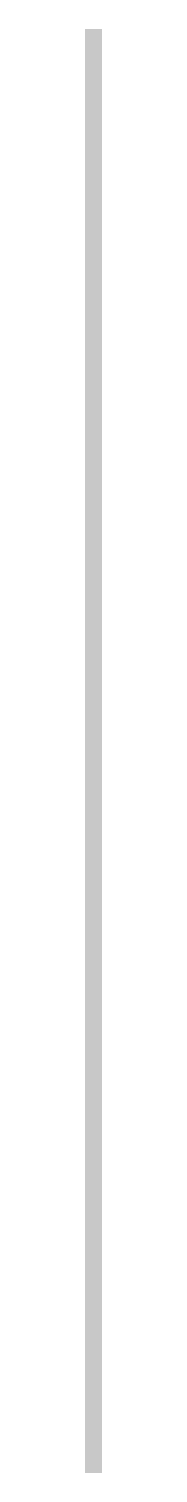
# Model space of a CAD drawing. Header units: millimetres. Extents: x -187347 to 135007, y -6415 to 292048.
# Drawn here: x 75572 to 75771, y 246029 to 263129 of the extents above; entities that cross this region are included whole.
import ezdxf

# ---------------------------------------------------------------- set-up
doc = ezdxf.new("R2010")
doc.units = ezdxf.units.MM
doc.header["$LTSCALE"] = 100
doc.layers.add('A-WALL-PATT', color=7, linetype='Continuous', lineweight=5)

msp = doc.modelspace()

# ---------------------------------------------------------------- hatches: boundary and pattern name
at = {"layer": 'A-WALL-PATT'}
h = msp.add_hatch(dxfattribs=at)
h.set_pattern_fill('FP_257', color=256, angle=67.38013, style=0, pattern_type=2)
h.set_pattern_definition([(337.38013, (75610.657, 254570.554), (100.32954, -0.0003), [26.086, -1278.204]), (337.38013, (75610.656, 254470.224), (100.32954, -0.0003), [26.086, -1278.204]), (337.38013, (75610.657, 254369.894), (100.32954, -0.0003), [26.086, -1278.204]), (337.38013, (75610.657, 254269.564), (100.32954, -0.00031), [26.086, -1278.204]), (337.38013, (75610.657, 254169.234), (100.32954, -0.00031), [26.086, -1278.204]), (22.24913, (75610.657, 254486.277), (100.3298, 0.00036), [23.848, -2360.969]), (22.24913, (75610.657, 254385.947), (100.3298, 0.00036), [23.848, -2360.969]), (22.24913, (75610.657, 254285.617), (100.3298, 0.00036), [23.848, -2360.969]), (22.24913, (75610.657, 254185.287), (100.3298, 0.00036), [23.848, -2360.969]), (22.24913, (75610.657, 254084.957), (100.3298, 0.00036), [23.848, -2360.969]), (22.24913, (75610.657, 253984.627), (100.3298, 0.00036), [23.848, -2360.969]), (22.24913, (75610.657, 253884.297), (100.3298, 0.00036), [23.848, -2360.969]), (22.24913, (75610.656, 253783.967), (100.3298, 0.00036), [23.848, -2360.969]), (22.24913, (75610.657, 253683.637), (100.3298, 0.00036), [23.848, -2360.969]), (157.75113, (75632.73, 254511.36), (100.3298, 0.00011), [23.848, -2360.969]), (157.75113, (75632.73, 254411.03), (100.3298, 0.00011), [23.848, -2360.969]), (157.75113, (75632.73, 254310.7), (100.3298, 0.00011), [23.848, -2360.969]), (157.75113, (75632.73, 254210.37), (100.3298, 0.00011), [23.848, -2360.969]), (157.75113, (75632.73, 254110.04), (100.3298, 0.00011), [23.848, -2360.969]), (157.75113, (75632.73, 254009.71), (100.3298, 0.00011), [23.848, -2360.969]), (157.75113, (75632.73, 253909.38), (100.3298, 0.00011), [23.848, -2360.969]), (157.75113, (75632.73, 253809.05), (100.3298, 0.00011), [23.848, -2360.969]), (157.75113, (75632.73, 253708.72), (100.3298, 0.00011), [23.848, -2360.969]), (202.62013, (75634.736, 254546.475), (100.32954, 0.00078), [26.086, -1278.204]), (202.62013, (75634.737, 254446.145), (100.32954, 0.00078), [26.086, -1278.204]), (202.62013, (75634.736, 254345.815), (100.32954, 0.00078), [26.086, -1278.204]), (202.62013, (75634.736, 254245.485), (100.32954, 0.00078), [26.086, -1278.204]), (202.62013, (75634.736, 254145.155), (100.32954, 0.00078), [26.086, -1278.204]), (351.87013, (75593.6, 254575.57), (100.330391, 0.000556), [7.094, -702.346]), (338.19813, (75600.624, 254574.567), (100.33008, -0.00043), [10.806, -529.488]), (338.19813, (75600.624, 254474.237), (100.33008, -0.00043), [10.806, -529.488]), (201.80113, (75610.657, 254536.442), (100.33008, -0.00085), [10.806, -529.488]), (201.80113, (75610.656, 254436.11), (100.33008, -0.00085), [10.806, -529.488]), (188.13013, (75600.624, 254532.429), (100.330391, -8.5e-05), [7.094, -702.346]), (188.13013, (75593.6, 254575.57), (100.330391, -8.5e-05), [7.094, -702.346]), (206.56513, (75586.577, 254574.567), (100.33013, 0.00015), [6.73, -217.614]), (225.0001, (75580.56, 254571.56), (100.32997, 0.00024), [7.094, -134.794]), (236.3101, (75575.54, 254566.54), (100.3303, 8e-05), [3.617, -358.128]), (236.3101, (75575.54, 254466.21), (100.3303, 8e-05), [3.617, -358.128]), (236.3101, (75575.54, 254365.88), (100.3303, 8e-05), [3.617, -358.128]), (251.5651, (75573.535, 254563.53), (100.3296, 0.0001), [3.173, -314.099]), (251.5651, (75573.535, 254463.2), (100.3296, 0.0001), [3.173, -314.099]), (251.5651, (75573.53, 254362.87), (100.3296, 0.0001), [3.173, -314.099]), (251.5651, (75572.53, 254560.52), (100.3296, 0.0001), [3.173, -314.099]), (251.5651, (75572.53, 254460.19), (100.3296, 0.0001), [3.173, -314.099]), (251.5651, (75572.53, 254359.86), (100.3296, 0.0001), [3.173, -314.099]), (270.0001, (75571.53, 254557.51), (100.33, 0.0002), [8.026, -92.304]), (288.4351, (75571.53, 254549.485), (100.3296, 0.0003), [3.173, -314.099]), (288.4351, (75571.53, 254449.15), (100.3296, 0.0003), [3.173, -314.099]), (288.4351, (75571.53, 254348.82), (100.3296, 0.0003), [3.173, -314.099]), (288.4351, (75572.53, 254546.475), (100.3296, 0.0003), [3.173, -314.099]), (288.4351, (75572.53, 254446.145), (100.3296, 0.0003), [3.173, -314.099]), (288.4351, (75572.53, 254345.82), (100.3296, 0.0003), [3.173, -314.099]), (303.6901, (75573.535, 254543.465), (100.3303, 0.0004), [3.617, -358.128]), (303.6901, (75573.535, 254443.135), (100.3303, 0.0004), [3.617, -358.128]), (303.6901, (75573.535, 254342.805), (100.3303, 0.0004), [3.617, -358.128]), (315.0001, (75575.54, 254540.455), (100.32997, 0.00024), [7.094, -134.794]), (333.43513, (75580.56, 254535.44), (100.33013, 0.00033), [6.73, -217.614]), (351.87013, (75586.578, 254532.429), (100.330391, 0.000556), [7.094, -702.346]), (351.87013, (75593.601, 254525.405), (100.330391, 0.000556), [7.094, -702.346]), (338.19813, (75600.623, 254524.402), (100.33008, -0.00043), [10.806, -529.488]), (338.19813, (75600.624, 254424.072), (100.33008, -0.00043), [10.806, -529.488]), (201.80113, (75610.657, 254486.277), (100.33008, -0.00085), [10.806, -529.488]), (201.80113, (75610.657, 254385.947), (100.33008, -0.00085), [10.806, -529.488]), (188.13013, (75600.624, 254482.263), (100.330391, -8.5e-05), [7.094, -702.346]), (188.13013, (75593.601, 254525.405), (100.330391, -8.5e-05), [7.094, -702.346]), (206.56513, (75586.58, 254524.402), (100.33013, 0.00015), [6.73, -217.614]), (225.0001, (75580.56, 254521.39), (100.32997, 0.00024), [7.094, -134.794]), (236.3101, (75575.54, 254516.38), (100.3303, 8e-05), [3.617, -358.128]), (236.3101, (75575.54, 254416.05), (100.3303, 8e-05), [3.617, -358.128]), (236.3101, (75575.54, 254315.72), (100.3303, 8e-05), [3.617, -358.128]), (251.5651, (75573.535, 254513.37), (100.3296, 0.0001), [3.173, -314.099]), (251.5651, (75573.53, 254413.04), (100.3296, 0.0001), [3.173, -314.099]), (251.5651, (75573.535, 254312.71), (100.3296, 0.0001), [3.173, -314.099]), (251.5651, (75572.53, 254510.36), (100.3296, 0.0001), [3.173, -314.099]), (251.5651, (75572.53, 254410.03), (100.3296, 0.0001), [3.173, -314.099]), (251.5651, (75572.53, 254309.7), (100.3296, 0.0001), [3.173, -314.099]), (270.0001, (75571.53, 254507.35), (100.33, 0.0002), [8.026, -92.304]), (288.4351, (75571.53, 254499.32), (100.3296, 0.0003), [3.173, -314.099]), (288.4351, (75571.53, 254398.99), (100.3296, 0.0003), [3.173, -314.099]), (288.4351, (75571.53, 254298.66), (100.3296, 0.0003), [3.173, -314.099]), (288.4351, (75572.53, 254496.31), (100.3296, 0.0003), [3.173, -314.099]), (288.4351, (75572.53, 254395.98), (100.3296, 0.0003), [3.173, -314.099]), (288.4351, (75572.53, 254295.65), (100.3296, 0.0003), [3.173, -314.099]), (303.6901, (75573.535, 254493.3), (100.3303, 0.0004), [3.617, -358.128]), (303.6901, (75573.535, 254392.97), (100.3303, 0.0004), [3.617, -358.128]), (303.6901, (75573.534, 254292.64), (100.3303, 0.0004), [3.617, -358.128]), (315.0001, (75575.54, 254490.29), (100.32997, 0.00024), [7.094, -134.794]), (333.43513, (75580.558, 254485.274), (100.33013, 0.00033), [6.73, -217.614]), (351.87013, (75586.578, 254482.264), (100.330391, 0.000556), [7.094, -702.346]), (351.87013, (75649.785, 254550.488), (100.330391, 0.000556), [7.094, -702.346]), (333.43513, (75656.81, 254549.485), (100.33013, 0.00033), [6.73, -217.614]), (315.0001, (75662.83, 254546.475), (100.32997, 0.00024), [7.094, -134.794]), (303.6901, (75667.846, 254541.46), (100.3303, 0.0004), [3.617, -358.128]), (303.6901, (75667.845, 254441.13), (100.3303, 0.0004), [3.617, -358.128]), (303.6901, (75667.845, 254340.8), (100.3303, 0.0004), [3.617, -358.128]), (288.4351, (75669.85, 254538.45), (100.3296, 0.0003), [3.173, -314.099]), (288.4351, (75669.85, 254438.12), (100.3296, 0.0003), [3.173, -314.099]), (288.4351, (75669.85, 254337.79), (100.3296, 0.0003), [3.173, -314.099]), (288.4351, (75670.855, 254535.44), (100.3296, 0.0003), [3.173, -314.099]), (288.4351, (75670.855, 254435.11), (100.3296, 0.0003), [3.173, -314.099]), (288.4351, (75670.855, 254334.78), (100.3296, 0.0003), [3.173, -314.099]), (270.0001, (75671.86, 254532.43), (100.33, 0.0002), [8.026, -92.304]), (251.5651, (75671.86, 254524.4), (100.3296, 0.0001), [3.173, -314.099]), (251.5651, (75671.86, 254424.07), (100.3296, 0.0001), [3.173, -314.099]), (251.5651, (75671.86, 254323.74), (100.3296, 0.0001), [3.173, -314.099]), (251.5651, (75670.86, 254521.39), (100.3296, 0.0001), [3.173, -314.099]), (251.5651, (75670.855, 254421.06), (100.3296, 0.0001), [3.173, -314.099]), (251.5651, (75670.855, 254320.73), (100.3296, 0.0001), [3.173, -314.099]), (236.3101, (75669.85, 254518.38), (100.3303, 8e-05), [3.617, -358.128]), (236.3101, (75669.85, 254418.05), (100.3303, 8e-05), [3.617, -358.128]), (236.3101, (75669.85, 254317.72), (100.3303, 8e-05), [3.617, -358.128]), (225.0001, (75667.845, 254515.37), (100.32997, 0.00024), [7.094, -134.794]), (206.56513, (75662.83, 254510.356), (100.33013, 0.00015), [6.73, -217.614]), (188.13013, (75656.809, 254507.347), (100.330391, -8.5e-05), [7.094, -702.346]), (188.13013, (75649.785, 254550.488), (100.330391, -8.5e-05), [7.094, -702.346]), (200.55613, (75642.762, 254549.485), (100.33001, 0.00039), [8.572, -848.648]), (200.55613, (75642.763, 254449.155), (100.33001, 0.00039), [8.572, -848.648]), (200.55613, (75642.762, 254348.825), (100.33001, 0.00039), [8.572, -848.648]), (338.19813, (75632.73, 254511.36), (100.33008, -0.00043), [10.806, -529.488]), (338.19813, (75632.73, 254411.03), (100.33008, -0.00043), [10.806, -529.488]), (351.87013, (75642.763, 254507.346), (100.330391, 0.000556), [7.094, -702.346]), (270.0001, (75671.86, 254578.58), (100.33, 0.0002), [4.013, -96.317]), (251.5651, (75671.86, 254574.57), (100.3296, 0.0001), [3.173, -314.099]), (251.5651, (75671.86, 254474.24), (100.3296, 0.0001), [3.173, -314.099]), (251.5651, (75671.86, 254373.91), (100.3296, 0.0001), [3.173, -314.099]), (251.5651, (75670.85, 254571.56), (100.3296, 0.0001), [3.173, -314.099]), (251.5651, (75670.855, 254471.23), (100.3296, 0.0001), [3.173, -314.099]), (251.5651, (75670.85, 254370.9), (100.3296, 0.0001), [3.173, -314.099]), (236.3101, (75669.85, 254568.55), (100.3303, 8e-05), [3.617, -358.128]), (236.3101, (75669.85, 254468.22), (100.3303, 8e-05), [3.617, -358.128]), (236.3101, (75669.85, 254367.89), (100.3303, 8e-05), [3.617, -358.128]), (225.0001, (75667.845, 254565.54), (100.32997, 0.00024), [7.094, -134.794]), (206.56513, (75662.83, 254560.52), (100.33013, 0.00015), [6.73, -217.614]), (188.13013, (75656.809, 254557.511), (100.330391, -8.5e-05), [7.094, -702.346]), (339.44413, (75634.736, 254560.52), (100.33001, 8e-05), [8.572, -848.648]), (339.44413, (75634.736, 254460.19), (100.33001, 8e-05), [8.572, -848.648]), (339.44413, (75634.736, 254359.86), (100.33001, 8e-05), [8.572, -848.648]), (351.87013, (75642.762, 254557.511), (100.330391, 0.000556), [7.094, -702.346]), (351.87013, (75649.786, 254500.323), (100.330391, 0.000556), [7.094, -702.346]), (333.43513, (75656.81, 254499.32), (100.33013, 0.00033), [6.73, -217.614]), (315.0001, (75662.83, 254496.31), (100.32997, 0.00024), [7.094, -134.794]), (303.6901, (75667.845, 254491.29), (100.3303, 0.0004), [3.617, -358.128]), (303.6901, (75667.845, 254390.96), (100.3303, 0.0004), [3.617, -358.128]), (303.6901, (75667.845, 254290.63), (100.3303, 0.0004), [3.617, -358.128]), (288.4351, (75669.85, 254488.28), (100.3296, 0.0003), [3.173, -314.099]), (288.4351, (75669.85, 254387.95), (100.3296, 0.0003), [3.173, -314.099]), (288.4351, (75669.85, 254287.62), (100.3296, 0.0003), [3.173, -314.099]), (288.4351, (75670.85, 254485.27), (100.3296, 0.0003), [3.173, -314.099]), (288.4351, (75670.855, 254384.94), (100.3296, 0.0003), [3.173, -314.099]), (288.4351, (75670.85, 254284.61), (100.3296, 0.0003), [3.173, -314.099]), (270.0001, (75671.86, 254482.26), (100.33, 0.0002), [4.013, -96.317]), (188.13013, (75649.786, 254500.323), (100.330391, -8.5e-05), [7.094, -702.346]), (201.80113, (75642.763, 254499.32), (100.33008, -0.00085), [10.806, -529.488]), (201.80113, (75642.762, 254398.99), (100.33008, -0.00085), [10.806, -529.488])])
h.paths.add_polyline_path([(75572.3, 246028.6), (75770.7, 246028.6), (75770.7, 263128.6), (75572.3, 263128.6), (75572.3, 246097.8)])

doc.saveas('drawing.dxf')
